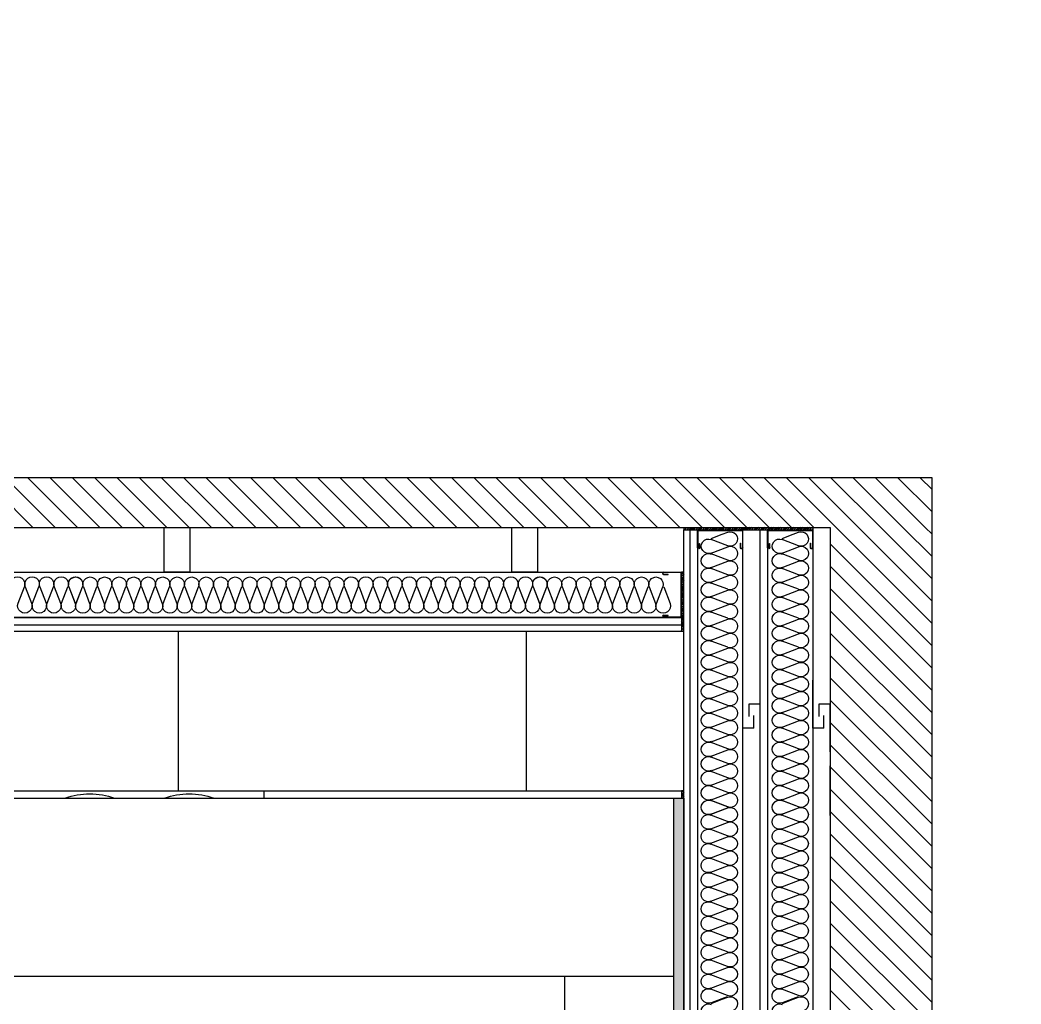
# Model space of a CAD drawing. Header units: millimetres. Extents: x 10 to 76.1, y 10 to 63.5.
# Drawn here: x 17.845 to 19.859, y 12.301 to 14.282 of the extents above; entities that cross this region are included whole.
import ezdxf

# ---------------------------------------------------------------- set-up
doc = ezdxf.new("R2010")
doc.units = ezdxf.units.MM
doc.linetypes.add('LÍNEAS_OCULTAS', pattern=[9.525, 6.35, -3.175])
for name, color, linetype in [('durlok', 3, 'Continuous'), ('lana de vidrio', 2, 'Continuous'), ('PERFILES', 2, 'Continuous'), ('Relleno', 9, 'Continuous')]:
    doc.layers.add(name, color=color, linetype=linetype)
pattern_1 = [(45, (-5, -61.920988), (-0.02245064, 0.02245064), [])]

# ---------------------------------------------------------------- blocks, each defined once
blk = doc.blocks.new('LP1-1')
at = {"layer": 'PERFILES'}
for p, q in [((-0.0964, 0.0391), (-0.0964, -0.0431)), ((0.1114, 0.0388), (0.1114, -0.0431)), ((0.0596, -0.0414), (0.0601, -0.0414)), ((0.0596, -0.0431), (0.0601, -0.0431))]:
    blk.add_line(p, q, dxfattribs=at)
at = {"layer": 'PERFILES', "color": 2}
for p, q in [((-0.0949, -0.0414), (-0.0949, 0.0386)), ((-0.0879, 0.0386), (-0.0879, 0.0185)), ((-0.0879, 0.0185), (-0.0865, 0.0185)), ((-0.0865, 0.0383), (-0.0865, 0.0185)), ((0.1015, 0.0396), (0.1015, 0.0184)), ((0.1015, 0.0184), (0.1032, 0.0184)), ((0.1032, 0.0392), (0.1032, 0.0184)), ((0.1096, -0.0414), (0.1096, 0.0392)), ((-0.0964, -0.0431), (-0.063, -0.0431)), ((-0.0949, -0.0414), (-0.063, -0.0414)), ((-0.063, -0.0414), (0.0596, -0.0414)), ((-0.063, -0.0431), (0.0596, -0.0431)), ((0.0601, -0.0414), (0.1096, -0.0414)), ((0.0601, -0.0431), (0.1114, -0.0431))]:
    blk.add_line(p, q, dxfattribs=at)
for centre, radius, start, end in [((-0.0914, 0.0387), 0.00497, 355.458, 174.5769), ((-0.0914, 0.0385), 0.00349, 0.9781, 180.2201), ((0.1065, 0.0392), 0.00497, 355.458, 174.5769), ((0.1064, 0.039), 0.00319, 3.6982, 175.1096)]:
    blk.add_arc(centre, radius, start, end, dxfattribs=at)

msp = doc.modelspace()

# ---------------------------------------------------------------- hatches: boundary and pattern name
at = {"linetype": 'Continuous', "extrusion": (0, 0, -1)}
h = msp.add_hatch(dxfattribs=at)
h.set_pattern_fill('ANSI31', color=8, scale=0.01, style=0)
h.set_pattern_definition(pattern_1)
h.paths.add_polyline_path([(-10, 13.26), (-10, 13.36), (-19.68, 13.36), (-19.68, 13.26)])
h = msp.add_hatch(dxfattribs=at)
h.set_pattern_fill('ANSI31', color=8, scale=0.01, style=0)
h.set_pattern_definition(pattern_1)
h.paths.add_polyline_path([(-10, 10.1), (-10, 13.26), (-10.205, 13.26), (-10.205, 10.1)])
h.paths.add_polyline_path([(-19.68, 13.26), (-19.68, 10.1), (-19.475, 10.1), (-19.475, 13.26)])
at = {"extrusion": (-1.22465e-16, 0, -1)}
h = msp.add_hatch(dxfattribs=at)
h.set_pattern_fill('ANSI31', color=256, scale=0.001, angle=90)
h.set_pattern_definition([(135, (-29.6800004, -13.7664086), (-0.00224506403, -0.00224506403), [])])
h.paths.add_polyline_path([(-19.44, 13.26), (-19.44, 13.255), (-19.1808, 13.255), (-19.1808, 13.26)])
h = msp.add_hatch()
h.set_pattern_fill('ANSI31', color=256, scale=0.001, angle=90)
h.set_pattern_definition([(135, (8.676535, -10.7514383), (-0.00224506403, -0.00224506403), [])])
h.paths.add_polyline_path([(19.1758, 13.0516), (19.1808, 13.0516), (19.1808, 13.17), (19.1758, 13.17)])
h = msp.add_hatch()
h.set_pattern_fill('ANSI31', color=256, scale=0.001, angle=90)
h.set_pattern_definition([(135, (8.6764808, -11.1864086), (-0.00224506403, -0.00224506403), [])])
h.paths.add_polyline_path([(19.1757, 12.715), (19.1807, 12.715), (19.1807, 12.73), (19.1757, 12.73)])
at = {"layer": 'Relleno'}
h = msp.add_hatch(dxfattribs=at)
h.set_pattern_fill('DOTS', color=256, scale=0.005, angle=90)
h.paths.add_polyline_path([(12.6675, 10.155), (12.6475, 10.155), (12.6475, 12.715), (12.6675, 12.715)])
h.paths.add_polyline_path([(12.96, 10.155), (12.94, 10.155), (12.94, 12.715), (12.96, 12.715)])
h.paths.add_polyline_path([(19.1807, 10.155), (19.1607, 10.155), (19.1607, 12.715), (19.1807, 12.715)])
h.paths.add_polyline_path([(36.6306, 10.155), (36.6506, 10.155), (36.6506, 12.7366), (36.6306, 12.7366)])
h.paths.add_polyline_path([(42.8514, 10.155), (42.8714, 10.155), (42.8714, 11.1), (42.8514, 11.1)])
h.paths.add_polyline_path([(43.1439, 10.155), (43.1639, 10.155), (43.1639, 11.1), (43.1439, 11.1)])
h.paths.add_polyline_path([(43.1439, 12.1), (43.1639, 12.1), (43.1639, 12.7366), (43.1439, 12.7366)])
h.paths.add_polyline_path([(42.8514, 12.1), (42.8714, 12.1), (42.8714, 12.7366), (42.8514, 12.7366)])
h.paths.add_polyline_path([(45.2921, 10.155), (45.3121, 10.155), (45.3121, 12.7366), (45.2921, 12.7366)])
h.paths.add_polyline_path([(36.8806, 25.5073), (36.9006, 25.5073), (36.9006, 22.9473), (36.8806, 22.9473)])
h.paths.add_polyline_path([(44.119, 23.9523), (44.139, 23.9523), (44.139, 22.9473), (44.119, 22.9473)])
h.paths.add_polyline_path([(44.1192, 24.8923), (44.1392, 24.8923), (44.1392, 25.1489), (44.1192, 25.1489)])
h.paths.add_polyline_path([(12.6675, 23.9214), (12.6475, 23.9214), (12.6475, 24.8664), (12.6675, 24.8664)])
h.paths.add_polyline_path([(12.6475, 25.8664), (12.6675, 25.8664), (12.6675, 26.4814), (12.6475, 26.4814)])

# ---------------------------------------------------------------- linework, layer by layer
at = {"linetype": 'Continuous', "extrusion": (0, 1, 0)}
for p, q in [((19.68, 13.36), (10, 13.36)), ((19.68, 13.26), (19.68, 13.36)), ((10.205, 13.26), (19.475, 13.26)), ((19.475, 13.26), (19.475, 10.1)), ((19.68, 10.1), (19.68, 13.26)), ((19.475, 12.68), (19.475, 12.78))]:
    msp.add_line(p, q, dxfattribs=at)
at = {"linetype": 'Continuous', "extrusion": (-9.75795e-32, -4.64758e-31, -1)}
msp.add_line((19.68, 13.36), (10, 13.36), dxfattribs=at)
at = {"color": 3}
for p, q in [((18.1034, 13.26), (18.2174, 13.26)), ((18.8034, 13.26), (18.9174, 13.26))]:
    msp.add_line(p, q, dxfattribs=at)
at = {"extrusion": (-1.22465e-16, 0, -1)}
for p, q in [((19.1808, 13.26), (19.1808, 13.255)), ((19.44, 13.26), (19.44, 13.255)), ((19.1808, 13.255), (19.44, 13.255))]:
    msp.add_line(p, q, dxfattribs=at)
for p, q in [((18.1629, 13.0516), (18.1629, 12.73)), ((18.8629, 13.0516), (18.8629, 12.73)), ((12.945, 12.73), (19.1807, 12.73)), ((12.945, 12.715), (19.1807, 12.715)), ((12.96, 12.3566), (19.1607, 12.3566))]:
    msp.add_line(p, q)
at = {"color": 3, "extrusion": (-1.22465e-16, 0, -1)}
for p, q in [((19.2991, 12.8564), (19.2991, 12.9524)), ((19.44, 12.8564), (19.44, 12.9524)), ((19.3341, 12.9044), (19.3116, 12.9044)), ((19.3116, 12.9044), (19.3116, 12.8794)), ((19.3341, 12.8084), (19.3341, 12.9044)), ((19.475, 12.9044), (19.4525, 12.9044)), ((19.4525, 12.9044), (19.4525, 12.8794)), ((19.475, 12.8084), (19.475, 12.9044)), ((19.3216, 12.8564), (19.3216, 12.8814)), ((19.4625, 12.8564), (19.4625, 12.8814)), ((19.3216, 12.8564), (19.2991, 12.8564)), ((19.4625, 12.8564), (19.44, 12.8564))]:
    msp.add_line(p, q, dxfattribs=at)
at = {"linetype": 'Continuous', "extrusion": (-7.182e-32, -2.50601e-31, -1)}
msp.add_line((19.475, 12.68), (19.475, 12.78), dxfattribs=at)
at = {"color": 3, "linetype": 'LÍNEAS_OCULTAS', "extrusion": (0, 1, 0)}
msp.add_line((18.335, 12.73), (18.335, 12.715), dxfattribs=at)
at = {"color": 3}
for points in [[(18.1344, 13.26), (18.1863, 13.26), (18.1863, 13.17), (18.1344, 13.17)], [(18.8344, 13.26), (18.8863, 13.26), (18.8863, 13.17), (18.8344, 13.17)]]:
    msp.add_lwpolyline(points, close=True, dxfattribs=at)
for points in [[(19.1758, 13.0516), (19.1808, 13.0516), (19.1808, 13.17), (19.1758, 13.17)], [(19.1757, 12.715), (19.1807, 12.715), (19.1807, 12.73), (19.1757, 12.73)]]:
    msp.add_lwpolyline(points, close=True)
at = {"color": 1}
msp.add_lwpolyline([(19.1807, 10.155), (19.1607, 10.155), (19.1607, 12.715), (19.1807, 12.715)], close=True, dxfattribs=at)
at = {"color": 3, "linetype": 'LÍNEAS_OCULTAS', "extrusion": (0, 0, -1)}
for centre in [(-17.985, 12.5766), (-18.185, 12.5766)]:
    msp.add_arc(centre, 0.1472, 70.1363, 109.8637, dxfattribs=at)
at = {"layer": 'durlok', "linetype": 'Continuous', "extrusion": (0, 1, 0)}
for p, q in [((19.1807, 10.105), (19.1808, 13.255)), ((19.2083, 13.255), (19.2083, 10.1058)), ((19.2991, 10.1057), (19.2991, 13.255)), ((19.3341, 10.105), (19.3341, 13.255)), ((19.3491, 13.255), (19.3491, 10.1057)), ((19.44, 13.255), (19.44, 10.1057))]:
    msp.add_line(p, q, dxfattribs=at)
at = {"layer": 'durlok', "extrusion": (-1.22465e-16, 0, -1)}
for p, q in [((19.1933, 10.105), (19.1933, 13.255)), ((19.3341, 10.105), (19.3341, 13.255))]:
    msp.add_line(p, q, dxfattribs=at)
at = {"layer": 'durlok'}
for p, q in [((12.945, 13.17), (19.1758, 13.17)), ((12.945, 13.0791), (19.1758, 13.0791)), ((12.945, 13.0641), (19.1758, 13.0641)), ((18.9407, 10.155), (18.9407, 12.3566))]:
    msp.add_line(p, q, dxfattribs=at)
at = {"layer": 'durlok', "linetype": 'Continuous', "extrusion": (1, -1.83697e-16, 0)}
for p, q in [((19.1758, 13.0791), (12.945, 13.0791)), ((12.945, 13.0516), (19.1758, 13.0516))]:
    msp.add_line(p, q, dxfattribs=at)
at = {"layer": 'lana de vidrio', "color": 2, "extrusion": (-1.22465e-16, 0, -1)}
for p, q in [((19.2354, 13.2378), (19.258, 13.2464)), ((19.2688, 13.2232), (19.2354, 13.2359)), ((19.258, 13.2464), (19.2688, 13.2505)), ((19.3782, 13.2378), (19.4008, 13.2464)), ((19.4116, 13.2232), (19.3782, 13.2359)), ((19.4008, 13.2464), (19.4116, 13.2505)), ((19.2354, 13.2086), (19.2688, 13.2213)), ((19.3782, 13.2086), (19.4116, 13.2213)), ((19.2688, 13.194), (19.2354, 13.2067)), ((19.4116, 13.194), (19.3782, 13.2067)), ((19.2354, 13.1794), (19.2688, 13.1921)), ((19.2688, 13.1648), (19.2354, 13.1775)), ((19.3782, 13.1794), (19.4116, 13.1921)), ((19.4116, 13.1648), (19.3782, 13.1775)), ((19.2354, 13.1502), (19.2688, 13.1629)), ((19.3782, 13.1502), (19.4116, 13.1629)), ((17.8406, 13.1075), (17.8533, 13.1409)), ((17.8552, 13.1409), (17.8679, 13.1075)), ((17.8698, 13.1075), (17.8825, 13.1409)), ((17.8844, 13.1409), (17.8971, 13.1075)), ((17.899, 13.1075), (17.9117, 13.1409)), ((17.9136, 13.1409), (17.9263, 13.1075)), ((17.9282, 13.1075), (17.9409, 13.1409)), ((17.9428, 13.1409), (17.9555, 13.1075)), ((17.9428, 13.1406), (17.9555, 13.1072)), ((17.9574, 13.1075), (17.9701, 13.1409)), ((17.9574, 13.1072), (17.9701, 13.1406)), ((17.972, 13.1406), (17.9847, 13.1072)), ((17.9866, 13.1072), (17.9993, 13.1406)), ((18.0012, 13.1406), (18.0139, 13.1072)), ((18.0158, 13.1072), (18.0285, 13.1406)), ((18.0304, 13.1406), (18.0431, 13.1072)), ((18.045, 13.1072), (18.0577, 13.1406)), ((18.0596, 13.1406), (18.0723, 13.1072)), ((18.0742, 13.1072), (18.0869, 13.1406)), ((18.0888, 13.1406), (18.1015, 13.1072)), ((18.1034, 13.1072), (18.1161, 13.1406)), ((18.118, 13.1406), (18.1307, 13.1072)), ((18.1326, 13.1072), (18.1453, 13.1406)), ((18.1472, 13.1406), (18.1599, 13.1072)), ((18.1618, 13.1072), (18.1745, 13.1406)), ((18.1764, 13.1406), (18.1891, 13.1072)), ((18.191, 13.1072), (18.2037, 13.1406)), ((18.2056, 13.1406), (18.2183, 13.1072)), ((18.2202, 13.1072), (18.2329, 13.1406)), ((18.2348, 13.1406), (18.2475, 13.1072)), ((18.2494, 13.1072), (18.2621, 13.1406)), ((18.264, 13.1406), (18.2767, 13.1072)), ((18.2786, 13.1072), (18.2913, 13.1406)), ((18.2932, 13.1406), (18.3059, 13.1072)), ((18.3079, 13.1072), (18.3206, 13.1406)), ((18.3225, 13.1406), (18.3352, 13.1072)), ((18.3371, 13.1072), (18.3498, 13.1406)), ((18.3517, 13.1406), (18.3644, 13.1072)), ((18.3663, 13.1072), (18.379, 13.1406)), ((18.3809, 13.1406), (18.3936, 13.1072)), ((18.3955, 13.1072), (18.4082, 13.1406)), ((18.4101, 13.1406), (18.4228, 13.1072)), ((18.4247, 13.1072), (18.4374, 13.1406)), ((18.4393, 13.1406), (18.452, 13.1072)), ((18.4539, 13.1072), (18.4666, 13.1406)), ((18.4685, 13.1406), (18.4812, 13.1072)), ((18.4831, 13.1072), (18.4958, 13.1406)), ((18.4976, 13.1409), (18.5062, 13.1182)), ((18.4977, 13.1406), (18.5063, 13.118)), ((18.5122, 13.1075), (18.5249, 13.1409)), ((18.5268, 13.1409), (18.5395, 13.1075)), ((18.5414, 13.1075), (18.5541, 13.1409)), ((18.556, 13.1409), (18.5687, 13.1075)), ((18.5706, 13.1075), (18.5833, 13.1409)), ((18.5852, 13.1409), (18.5979, 13.1075)), ((18.5998, 13.1075), (18.6125, 13.1409)), ((18.6144, 13.1409), (18.6271, 13.1075)), ((18.629, 13.1075), (18.6417, 13.1409)), ((18.6436, 13.1409), (18.6563, 13.1075)), ((18.6582, 13.1075), (18.6709, 13.1409)), ((18.6728, 13.1409), (18.6855, 13.1075)), ((18.6874, 13.1075), (18.7001, 13.1409)), ((18.702, 13.1409), (18.7147, 13.1075)), ((18.7166, 13.1075), (18.7293, 13.1409)), ((18.7312, 13.1409), (18.7439, 13.1075)), ((18.7458, 13.1075), (18.7585, 13.1409)), ((18.7604, 13.1409), (18.7731, 13.1075)), ((18.775, 13.1075), (18.7877, 13.1409)), ((18.7896, 13.1409), (18.8023, 13.1075)), ((18.8042, 13.1075), (18.8169, 13.1409)), ((18.8188, 13.1409), (18.8315, 13.1075)), ((18.8334, 13.1075), (18.8461, 13.1409)), ((18.848, 13.1409), (18.8607, 13.1075)), ((18.8626, 13.1075), (18.8753, 13.1409)), ((18.8772, 13.1409), (18.8899, 13.1075)), ((18.8772, 13.1406), (18.8899, 13.1072)), ((18.8918, 13.1075), (18.9045, 13.1409)), ((18.8918, 13.1072), (18.9045, 13.1406)), ((18.9064, 13.1406), (18.9191, 13.1072)), ((18.921, 13.1072), (18.9337, 13.1406)), ((18.9356, 13.1406), (18.9483, 13.1072)), ((18.9502, 13.1072), (18.9629, 13.1406)), ((18.9648, 13.1406), (18.9775, 13.1072)), ((18.9794, 13.1072), (18.9921, 13.1406)), ((18.994, 13.1406), (19.0067, 13.1072)), ((19.0086, 13.1072), (19.0213, 13.1406)), ((19.0232, 13.1406), (19.0359, 13.1072)), ((19.0378, 13.1072), (19.0505, 13.1406)), ((19.0524, 13.1406), (19.0651, 13.1072)), ((19.067, 13.1072), (19.0797, 13.1406)), ((19.0816, 13.1406), (19.0943, 13.1072)), ((19.0962, 13.1072), (19.1089, 13.1406)), ((19.1109, 13.1406), (19.1236, 13.1072)), ((19.1255, 13.1072), (19.1382, 13.1406)), ((19.1401, 13.1406), (19.1528, 13.1072)), ((19.2688, 13.1356), (19.2354, 13.1483)), ((19.4116, 13.1356), (19.3782, 13.1483)), ((18.5062, 13.1182), (18.5103, 13.1075)), ((18.5063, 13.118), (18.5104, 13.1072)), ((19.2354, 13.121), (19.2688, 13.1337)), ((19.2688, 13.1064), (19.2354, 13.1191)), ((19.3782, 13.121), (19.4116, 13.1337)), ((19.4116, 13.1064), (19.3782, 13.1191)), ((19.2354, 13.0918), (19.2688, 13.1045)), ((19.3782, 13.0918), (19.4116, 13.1045)), ((19.2688, 13.0772), (19.2354, 13.0899)), ((19.2354, 13.0626), (19.2688, 13.0753)), ((19.4116, 13.0772), (19.3782, 13.0899)), ((19.3782, 13.0626), (19.4116, 13.0753)), ((19.2688, 13.048), (19.2354, 13.0607)), ((19.4116, 13.048), (19.3782, 13.0607)), ((19.2354, 13.0334), (19.2688, 13.0461)), ((19.3782, 13.0334), (19.4116, 13.0461)), ((19.2688, 13.0188), (19.2354, 13.0315)), ((19.2354, 13.0042), (19.2688, 13.0169)), ((19.4116, 13.0188), (19.3782, 13.0315)), ((19.3782, 13.0042), (19.4116, 13.0169)), ((19.2688, 12.9896), (19.2354, 13.0023)), ((19.4116, 12.9896), (19.3782, 13.0023)), ((19.2354, 12.975), (19.2688, 12.9877)), ((19.3782, 12.975), (19.4116, 12.9877)), ((19.2688, 12.9604), (19.2354, 12.9731)), ((19.2354, 12.9457), (19.2688, 12.9584)), ((19.4116, 12.9604), (19.3782, 12.9731)), ((19.3782, 12.9457), (19.4116, 12.9584)), ((19.2688, 12.9311), (19.2354, 12.9438)), ((19.4116, 12.9311), (19.3782, 12.9438)), ((19.2354, 12.9165), (19.2688, 12.9292)), ((19.2688, 12.9019), (19.2354, 12.9146)), ((19.3782, 12.9165), (19.4116, 12.9292)), ((19.4116, 12.9019), (19.3782, 12.9146)), ((19.2354, 12.8873), (19.2688, 12.9)), ((19.3782, 12.8873), (19.4116, 12.9)), ((19.2688, 12.8727), (19.2354, 12.8854)), ((19.4116, 12.8727), (19.3782, 12.8854)), ((19.2354, 12.8581), (19.2688, 12.8708)), ((19.2688, 12.8435), (19.2354, 12.8562)), ((19.3782, 12.8581), (19.4116, 12.8708)), ((19.4116, 12.8435), (19.3782, 12.8562)), ((19.2354, 12.8289), (19.2688, 12.8416)), ((19.3782, 12.8289), (19.4116, 12.8416)), ((19.2688, 12.8143), (19.2354, 12.827)), ((19.2354, 12.7997), (19.2688, 12.8124)), ((19.4116, 12.8143), (19.3782, 12.827)), ((19.3782, 12.7997), (19.4116, 12.8124)), ((19.2688, 12.7851), (19.2354, 12.7978)), ((19.4116, 12.7851), (19.3782, 12.7978)), ((19.2354, 12.7705), (19.2688, 12.7832)), ((19.3782, 12.7705), (19.4116, 12.7832)), ((19.2688, 12.7559), (19.2354, 12.7686)), ((19.2354, 12.7413), (19.2688, 12.754)), ((19.4116, 12.7559), (19.3782, 12.7686)), ((19.3782, 12.7413), (19.4116, 12.754)), ((19.2688, 12.7267), (19.2354, 12.7394)), ((19.4116, 12.7267), (19.3782, 12.7394)), ((19.2354, 12.7121), (19.2688, 12.7248)), ((19.3782, 12.7121), (19.4116, 12.7248)), ((19.2686, 12.6975), (19.2351, 12.7102)), ((19.2351, 12.6829), (19.2686, 12.6956)), ((19.2688, 12.6975), (19.2354, 12.7102)), ((19.2354, 12.6829), (19.2688, 12.6956)), ((19.4113, 12.6975), (19.3779, 12.7102)), ((19.3779, 12.6829), (19.4113, 12.6956)), ((19.4116, 12.6975), (19.3782, 12.7102)), ((19.3782, 12.6829), (19.4116, 12.6956)), ((19.2686, 12.6683), (19.2351, 12.681)), ((19.4113, 12.6683), (19.3779, 12.681)), ((19.2351, 12.6537), (19.2686, 12.6664)), ((19.2686, 12.6391), (19.2351, 12.6518)), ((19.3779, 12.6537), (19.4113, 12.6664)), ((19.4113, 12.6391), (19.3779, 12.6518)), ((19.2351, 12.6245), (19.2686, 12.6372)), ((19.3779, 12.6245), (19.4113, 12.6372)), ((19.2686, 12.6099), (19.2351, 12.6226)), ((19.4113, 12.6099), (19.3779, 12.6226)), ((19.2351, 12.5953), (19.2686, 12.608)), ((19.2686, 12.5807), (19.2351, 12.5934)), ((19.3779, 12.5953), (19.4113, 12.608)), ((19.4113, 12.5807), (19.3779, 12.5934)), ((19.2351, 12.5661), (19.2686, 12.5788)), ((19.3779, 12.5661), (19.4113, 12.5788)), ((19.2686, 12.5515), (19.2351, 12.5642)), ((19.4113, 12.5515), (19.3779, 12.5642)), ((19.2351, 12.5369), (19.2686, 12.5496)), ((19.2686, 12.5223), (19.2351, 12.535)), ((19.3779, 12.5369), (19.4113, 12.5496)), ((19.4113, 12.5223), (19.3779, 12.535)), ((19.2351, 12.5077), (19.2686, 12.5204)), ((19.3779, 12.5077), (19.4113, 12.5204)), ((19.2686, 12.4931), (19.2351, 12.5058)), ((19.2351, 12.4785), (19.2686, 12.4912)), ((19.4113, 12.4931), (19.3779, 12.5058)), ((19.3779, 12.4785), (19.4113, 12.4912)), ((19.2686, 12.4639), (19.2351, 12.4766)), ((19.4113, 12.4639), (19.3779, 12.4766)), ((19.2351, 12.4493), (19.2686, 12.462)), ((19.3779, 12.4493), (19.4113, 12.462)), ((19.2686, 12.4347), (19.2351, 12.4474)), ((19.2351, 12.4201), (19.2686, 12.4328)), ((19.4113, 12.4347), (19.3779, 12.4474)), ((19.3779, 12.4201), (19.4113, 12.4328)), ((19.2686, 12.4055), (19.2351, 12.4182)), ((19.4113, 12.4055), (19.3779, 12.4182)), ((19.2351, 12.3909), (19.2686, 12.4036)), ((19.3779, 12.3909), (19.4113, 12.4036)), ((19.2686, 12.3763), (19.2351, 12.389)), ((19.2351, 12.3617), (19.2686, 12.3744)), ((19.4113, 12.3763), (19.3779, 12.389)), ((19.3779, 12.3617), (19.4113, 12.3744)), ((19.2686, 12.3471), (19.2351, 12.3598)), ((19.4113, 12.3471), (19.3779, 12.3598)), ((19.2351, 12.3325), (19.2686, 12.3452)), ((19.2686, 12.3179), (19.2351, 12.3306)), ((19.3779, 12.3325), (19.4113, 12.3452)), ((19.4113, 12.3179), (19.3779, 12.3306)), ((19.2351, 12.3033), (19.2578, 12.3119)), ((19.2354, 12.3018), (19.258, 12.3104)), ((19.2578, 12.3119), (19.2686, 12.316)), ((19.258, 12.3104), (19.2688, 12.3145)), ((19.3779, 12.3033), (19.4005, 12.3119)), ((19.3782, 12.3018), (19.4008, 12.3104)), ((19.4005, 12.3119), (19.4113, 12.316)), ((19.4008, 12.3104), (19.4116, 12.3145))]:
    msp.add_line(p, q, dxfattribs=at)
for centre, start, end in [((-19.2302, 13.2222), 249.2034, 110.7966), ((-19.274, 13.2368), 69.2034, 139.1205), ((-19.274, 13.2368), 139.145, 290.7966), ((-19.373, 13.2222), 249.2034, 110.7966), ((-19.4168, 13.2368), 69.2034, 139.1205), ((-19.4168, 13.2368), 139.145, 290.7966), ((-19.274, 13.2076), 69.2034, 290.7966), ((-19.4168, 13.2076), 69.2034, 290.7966), ((-19.2302, 13.193), 249.2034, 110.7966), ((-19.373, 13.193), 249.2034, 110.7966), ((-19.2302, 13.1638), 249.2034, 110.7966), ((-19.274, 13.1784), 69.2034, 290.7966), ((-19.373, 13.1638), 249.2034, 110.7966), ((-19.4168, 13.1784), 69.2034, 290.7966), ((-17.8396, 13.1461), 339.2034, 200.7966), ((-17.8688, 13.1461), 339.2034, 200.7966), ((-17.8981, 13.1461), 339.2034, 200.7966), ((-17.9273, 13.1461), 339.2034, 200.7966), ((-17.9565, 13.1461), 339.2034, 200.7966), ((-17.9565, 13.1458), 339.2034, 200.7966), ((-17.9857, 13.1458), 339.2034, 200.7966), ((-18.0149, 13.1458), 339.2034, 200.7966), ((-18.0441, 13.1458), 339.2034, 200.7966), ((-18.0733, 13.1458), 339.2034, 200.7966), ((-18.1025, 13.1458), 339.2034, 200.7966), ((-18.1317, 13.1458), 339.2034, 200.7966), ((-18.1609, 13.1458), 339.2034, 200.7966), ((-18.1901, 13.1458), 339.2034, 200.7966), ((-18.2193, 13.1458), 339.2034, 200.7966), ((-18.2485, 13.1458), 339.2034, 200.7966), ((-18.2777, 13.1458), 339.2034, 200.7966), ((-18.3069, 13.1458), 339.2034, 200.7966), ((-18.3361, 13.1458), 339.2034, 200.7966), ((-18.3653, 13.1458), 339.2034, 200.7966), ((-18.3945, 13.1458), 339.2034, 200.7966), ((-18.4237, 13.1458), 339.2034, 200.7966), ((-18.4529, 13.1458), 339.2034, 200.7966), ((-18.4821, 13.1458), 339.2034, 200.7966), ((-18.5112, 13.1461), 339.2034, 69.7661), ((-18.5112, 13.1461), 69.7858, 200.7966), ((-18.5404, 13.1461), 339.2034, 200.7966), ((-18.5696, 13.1461), 339.2034, 200.7966), ((-18.5988, 13.1461), 339.2034, 200.7966), ((-18.628, 13.1461), 339.2034, 200.7966), ((-18.6572, 13.1461), 339.2034, 200.7966), ((-18.6864, 13.1461), 339.2034, 200.7966), ((-18.7157, 13.1461), 339.2034, 200.7966), ((-18.7449, 13.1461), 339.2034, 200.7966), ((-18.7741, 13.1461), 339.2034, 200.7966), ((-18.8033, 13.1461), 339.2034, 200.7966), ((-18.8325, 13.1461), 339.2034, 200.7966), ((-18.8617, 13.1461), 339.2034, 200.7966), ((-18.8909, 13.1461), 339.2034, 200.7966), ((-18.8909, 13.1458), 339.2034, 200.7966), ((-18.9201, 13.1458), 339.2034, 200.7966), ((-18.9493, 13.1458), 339.2034, 200.7966), ((-18.9785, 13.1458), 339.2034, 200.7966), ((-19.0077, 13.1458), 339.2034, 200.7966), ((-19.0369, 13.1458), 339.2034, 200.7966), ((-19.0661, 13.1458), 339.2034, 200.7966), ((-19.0953, 13.1458), 339.2034, 200.7966), ((-19.1245, 13.1458), 339.2034, 200.7966), ((-19.274, 13.1492), 69.2034, 290.7966), ((-19.4168, 13.1492), 69.2034, 290.7966), ((-19.2302, 13.1346), 249.2034, 110.7966), ((-19.274, 13.12), 69.2034, 290.7966), ((-19.373, 13.1346), 249.2034, 110.7966), ((-19.4168, 13.12), 69.2034, 290.7966), ((-19.2302, 13.1054), 249.2034, 110.7966), ((-19.373, 13.1054), 249.2034, 110.7966), ((-17.8542, 13.1023), 159.2034, 20.7966), ((-17.8834, 13.1023), 159.2034, 20.7966), ((-17.9127, 13.1023), 159.2034, 20.7966), ((-17.9419, 13.1023), 159.2034, 20.7966), ((-17.9711, 13.102), 159.2034, 20.7966), ((-18.0003, 13.102), 159.2034, 20.7966), ((-18.0295, 13.102), 159.2034, 20.7966), ((-18.0587, 13.102), 159.2034, 20.7966), ((-18.0879, 13.102), 159.2034, 20.7966), ((-18.1171, 13.102), 159.2034, 20.7966), ((-18.1463, 13.102), 159.2034, 20.7966), ((-18.1755, 13.102), 159.2034, 20.7966), ((-18.2047, 13.102), 159.2034, 20.7966), ((-18.2339, 13.102), 159.2034, 20.7966), ((-18.2631, 13.102), 159.2034, 20.7966), ((-18.2923, 13.102), 159.2034, 20.7966), ((-18.3215, 13.102), 159.2034, 20.7966), ((-18.3507, 13.102), 159.2034, 20.7966), ((-18.3799, 13.102), 159.2034, 20.7966), ((-18.4091, 13.102), 159.2034, 20.7966), ((-18.4383, 13.102), 159.2034, 20.7966), ((-18.4675, 13.102), 159.2034, 20.7966), ((-18.4967, 13.102), 229.145, 20.7966), ((-18.4967, 13.102), 159.2034, 229.1205), ((-18.5258, 13.1023), 159.2034, 20.7966), ((-18.555, 13.1023), 159.2034, 20.7966), ((-18.5842, 13.1023), 159.2034, 20.7966), ((-18.6134, 13.1023), 159.2034, 20.7966), ((-18.6426, 13.1023), 159.2034, 20.7966), ((-18.6718, 13.1023), 159.2034, 20.7966), ((-18.7011, 13.1023), 159.2034, 20.7966), ((-18.7303, 13.1023), 159.2034, 20.7966), ((-18.7595, 13.1023), 159.2034, 20.7966), ((-18.7887, 13.1023), 159.2034, 20.7966), ((-18.8179, 13.1023), 159.2034, 20.7966), ((-18.8471, 13.1023), 159.2034, 20.7966), ((-18.8763, 13.1023), 159.2034, 20.7966), ((-18.9055, 13.102), 159.2034, 20.7966), ((-18.9347, 13.102), 159.2034, 20.7966), ((-18.9639, 13.102), 159.2034, 20.7966), ((-18.9931, 13.102), 159.2034, 20.7966), ((-19.0223, 13.102), 159.2034, 20.7966), ((-19.0515, 13.102), 159.2034, 20.7966), ((-19.0807, 13.102), 159.2034, 20.7966), ((-19.1099, 13.102), 159.2034, 20.7966), ((-19.1391, 13.102), 159.2034, 20.7966), ((-19.274, 13.0908), 69.2034, 290.7966), ((-19.4168, 13.0908), 69.2034, 290.7966), ((-19.2302, 13.0762), 249.2034, 110.7966), ((-19.274, 13.0616), 69.2034, 290.7966), ((-19.373, 13.0762), 249.2034, 110.7966), ((-19.4168, 13.0616), 69.2034, 290.7966), ((-19.2302, 13.047), 249.2034, 110.7966), ((-19.373, 13.047), 249.2034, 110.7966), ((-19.274, 13.0324), 69.2034, 290.7966), ((-19.4168, 13.0324), 69.2034, 290.7966), ((-19.2302, 13.0178), 249.2034, 110.7966), ((-19.274, 13.0032), 69.2034, 290.7966), ((-19.373, 13.0178), 249.2034, 110.7966), ((-19.4168, 13.0032), 69.2034, 290.7966), ((-19.2302, 12.9886), 249.2034, 110.7966), ((-19.373, 12.9886), 249.2034, 110.7966), ((-19.2302, 12.9594), 249.2034, 110.7966), ((-19.274, 12.974), 69.2034, 290.7966), ((-19.373, 12.9594), 249.2034, 110.7966), ((-19.4168, 12.974), 69.2034, 290.7966), ((-19.274, 12.9448), 69.2034, 290.7966), ((-19.4168, 12.9448), 69.2034, 290.7966), ((-19.2302, 12.9302), 249.2034, 110.7966), ((-19.373, 12.9302), 249.2034, 110.7966), ((-19.2302, 12.901), 249.2034, 110.7966), ((-19.274, 12.9156), 69.2034, 290.7966), ((-19.373, 12.901), 249.2034, 110.7966), ((-19.4168, 12.9156), 69.2034, 290.7966), ((-19.274, 12.8864), 69.2034, 290.7966), ((-19.4168, 12.8864), 69.2034, 290.7966), ((-19.2302, 12.8718), 249.2034, 110.7966), ((-19.274, 12.8572), 69.2034, 290.7966), ((-19.373, 12.8718), 249.2034, 110.7966), ((-19.4168, 12.8572), 69.2034, 290.7966), ((-19.2302, 12.8426), 249.2034, 110.7966), ((-19.373, 12.8426), 249.2034, 110.7966), ((-19.274, 12.828), 69.2034, 290.7966), ((-19.4168, 12.828), 69.2034, 290.7966), ((-19.2302, 12.8134), 249.2034, 110.7966), ((-19.274, 12.7988), 69.2034, 290.7966), ((-19.373, 12.8134), 249.2034, 110.7966), ((-19.4168, 12.7988), 69.2034, 290.7966), ((-19.2302, 12.7842), 249.2034, 110.7966), ((-19.373, 12.7842), 249.2034, 110.7966), ((-19.274, 12.7696), 69.2034, 290.7966), ((-19.4168, 12.7696), 69.2034, 290.7966), ((-19.2302, 12.755), 249.2034, 110.7966), ((-19.274, 12.7404), 69.2034, 290.7966), ((-19.373, 12.755), 249.2034, 110.7966), ((-19.4168, 12.7404), 69.2034, 290.7966), ((-19.2302, 12.7258), 249.2034, 110.7966), ((-19.373, 12.7258), 249.2034, 110.7966), ((-19.2299, 12.6966), 249.2034, 110.7966), ((-19.2302, 12.6966), 249.2034, 110.7966), ((-19.274, 12.7112), 69.2034, 290.7966), ((-19.3727, 12.6966), 249.2034, 110.7966), ((-19.373, 12.6966), 249.2034, 110.7966), ((-19.4168, 12.7112), 69.2034, 290.7966), ((-19.2738, 12.682), 69.2034, 290.7966), ((-19.4165, 12.682), 69.2034, 290.7966), ((-19.2299, 12.6674), 249.2034, 110.7966), ((-19.3727, 12.6674), 249.2034, 110.7966), ((-19.2299, 12.6382), 249.2034, 110.7966), ((-19.2738, 12.6528), 69.2034, 290.7966), ((-19.3727, 12.6382), 249.2034, 110.7966), ((-19.4165, 12.6528), 69.2034, 290.7966), ((-19.2738, 12.6236), 69.2034, 290.7966), ((-19.4165, 12.6236), 69.2034, 290.7966), ((-19.2299, 12.609), 249.2034, 110.7966), ((-19.3727, 12.609), 249.2034, 110.7966), ((-19.2299, 12.5798), 249.2034, 110.7966), ((-19.2738, 12.5944), 69.2034, 290.7966), ((-19.3727, 12.5798), 249.2034, 110.7966), ((-19.4165, 12.5944), 69.2034, 290.7966), ((-19.2738, 12.5652), 69.2034, 290.7966), ((-19.4165, 12.5652), 69.2034, 290.7966), ((-19.2299, 12.5506), 249.2034, 110.7966), ((-19.2738, 12.5359), 69.2034, 290.7966), ((-19.3727, 12.5506), 249.2034, 110.7966), ((-19.4165, 12.5359), 69.2034, 290.7966), ((-19.2299, 12.5213), 249.2034, 110.7966), ((-19.3727, 12.5213), 249.2034, 110.7966), ((-19.2738, 12.5067), 69.2034, 290.7966), ((-19.4165, 12.5067), 69.2034, 290.7966), ((-19.2299, 12.4921), 249.2034, 110.7966), ((-19.2738, 12.4775), 69.2034, 290.7966), ((-19.3727, 12.4921), 249.2034, 110.7966), ((-19.4165, 12.4775), 69.2034, 290.7966), ((-19.2299, 12.4629), 249.2034, 110.7966), ((-19.3727, 12.4629), 249.2034, 110.7966), ((-19.2299, 12.4337), 249.2034, 110.7966), ((-19.2738, 12.4483), 69.2034, 290.7966), ((-19.3727, 12.4337), 249.2034, 110.7966), ((-19.4165, 12.4483), 69.2034, 290.7966), ((-19.2738, 12.4191), 69.2034, 290.7966), ((-19.4165, 12.4191), 69.2034, 290.7966), ((-19.2299, 12.4045), 249.2034, 110.7966), ((-19.3727, 12.4045), 249.2034, 110.7966), ((-19.2299, 12.3753), 249.2034, 110.7966), ((-19.2738, 12.3899), 69.2034, 290.7966), ((-19.3727, 12.3753), 249.2034, 110.7966), ((-19.4165, 12.3899), 69.2034, 290.7966), ((-19.2738, 12.3607), 69.2034, 290.7966), ((-19.4165, 12.3607), 69.2034, 290.7966), ((-19.2299, 12.3461), 249.2034, 110.7966), ((-19.3727, 12.3461), 249.2034, 110.7966), ((-19.2299, 12.3169), 339.7858, 110.7966), ((-19.2738, 12.3315), 69.2034, 290.7966), ((-19.3727, 12.3169), 339.7858, 110.7966), ((-19.4165, 12.3315), 69.2034, 290.7966), ((-19.23, 12.3169), 249.2034, 339.7661), ((-19.274, 12.3008), 69.2034, 139.1205), ((-19.274, 12.3009), 139.145, 290.7966), ((-19.3727, 12.3169), 249.2034, 339.7661), ((-19.4168, 12.3008), 69.2034, 139.1205), ((-19.4168, 12.3009), 139.145, 290.7966), ((-19.2302, 12.2863), 249.2034, 110.7966), ((-19.373, 12.2863), 249.2034, 110.7966)]:
    msp.add_arc(centre, 0.0146, start, end, dxfattribs=at)

# ---------------------------------------------------------------- block references
at = {"extrusion": (-1.22465e-16, 0, -1), "xscale": 0.4373098624145429, "yscale": 0.4373098624145429, "zscale": 0.4373098624145429, "rotation": 180}
for p in [(-19.2504, 13.2362), (-19.3913, 13.2362)]:
    msp.add_blockref('LP1-1', p, dxfattribs=at)
at = {"xscale": 0.4373098624145429, "yscale": 0.4373098624145429, "zscale": 0.4373098624145429, "rotation": 90.00714649100267}
msp.add_blockref('LP1-1', (19.1569, 13.1212), dxfattribs=at)
msp.add_blockref('LP1-1', (19.1569, 13.1212), dxfattribs=at)

doc.saveas('drawing.dxf')
